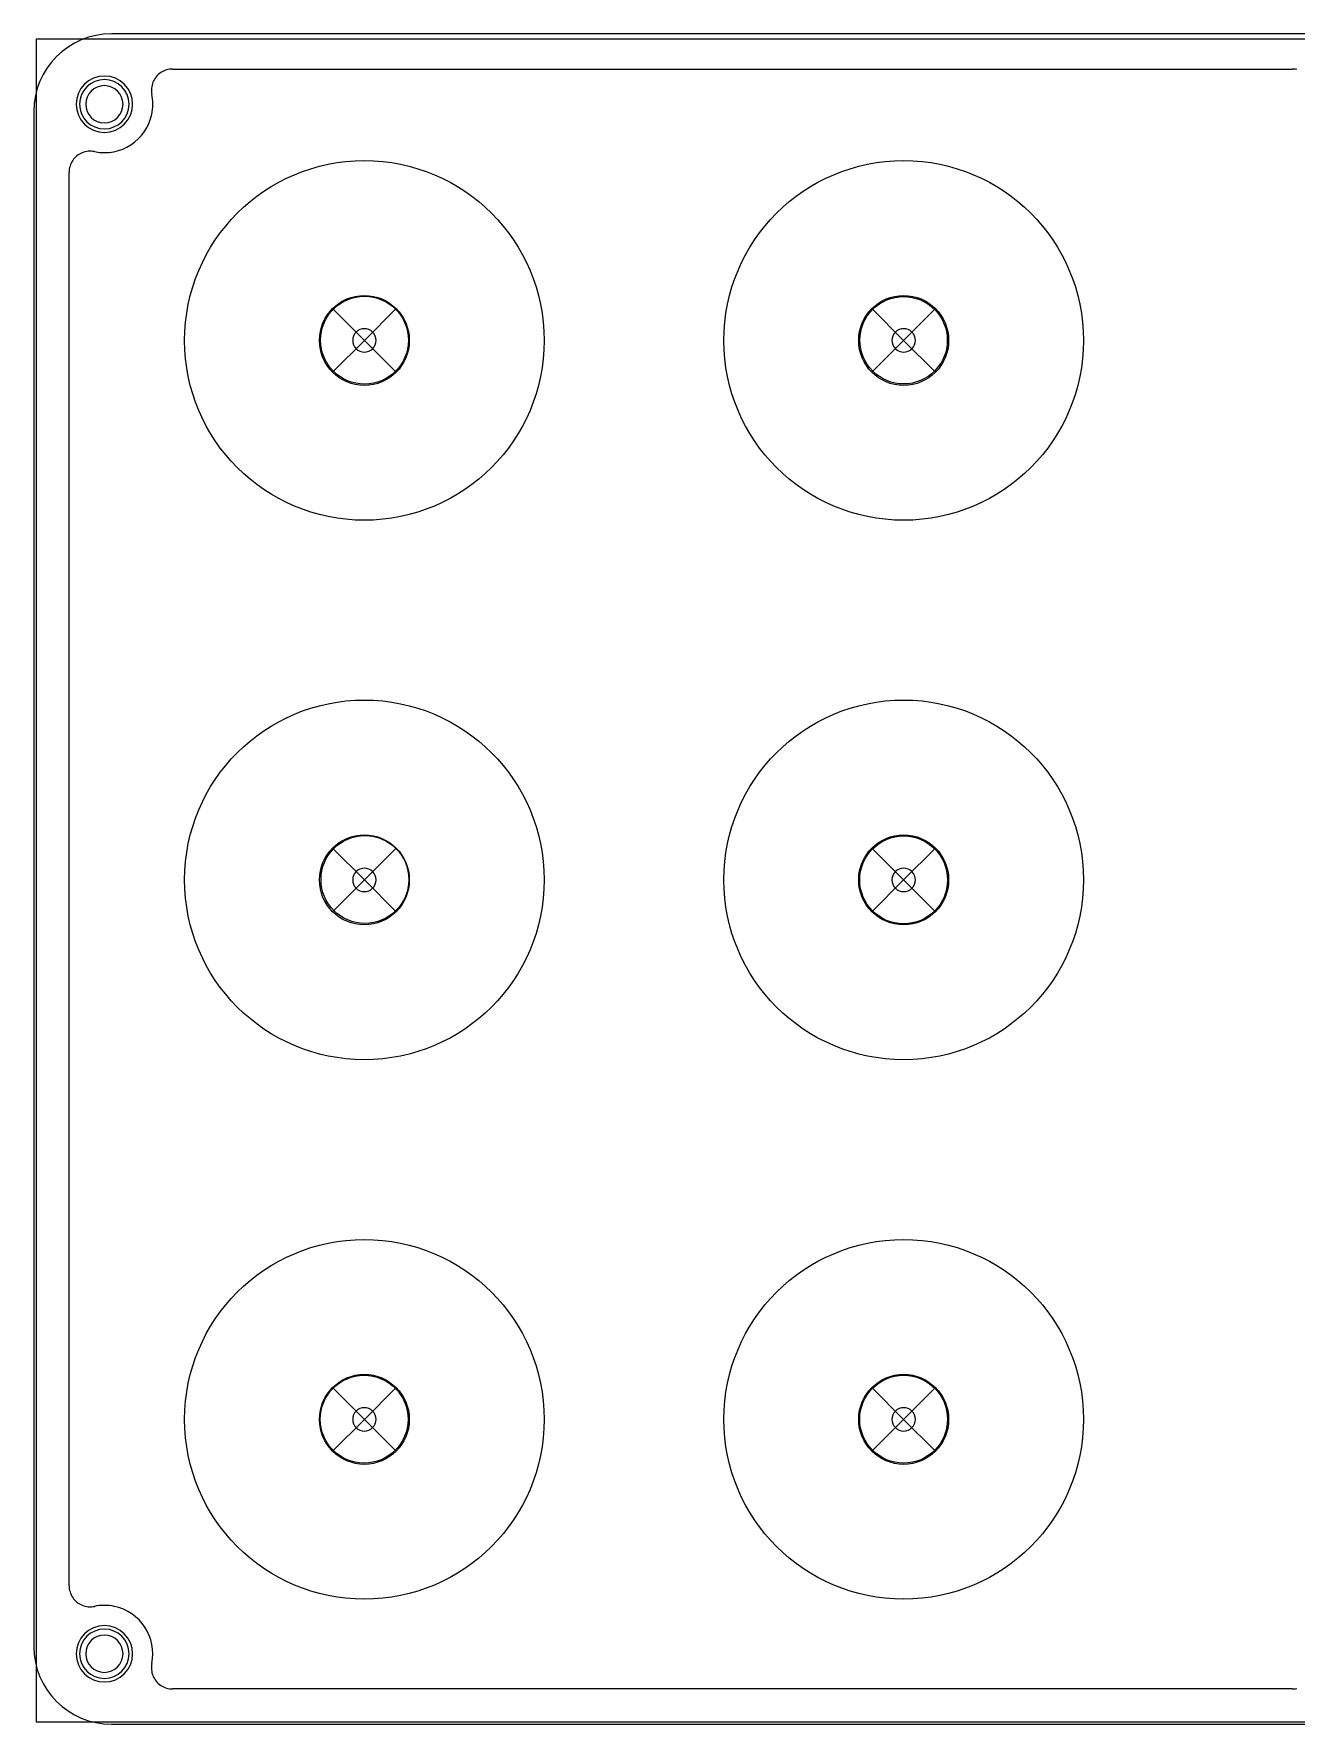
# Model space of a CAD drawing. Extents: x 8 to 196, y 4 to 123.
# Drawn here: x 8.5 to 97.7, y 4 to 123.4 of the extents above; entities that cross this region are included whole.
import ezdxf

# ---------------------------------------------------------------- set-up
doc = ezdxf.new("R2010")
doc.units = 0
doc.layers.add('knobs', color=7, linetype='CONTINUOUS')
doc.layers.add('pilot_hole_vectors', color=7, linetype='CONTINUOUS')

msp = doc.modelspace()

# ---------------------------------------------------------------- linework, layer by layer
at = {"layer": 'knobs', "color": 7}
for points in [[(190.429661, 123.429762), (13.945523, 123.429762)], [(18.264651, 120.940844), (18.154232, 120.936964), (18.044518, 120.924616), (17.935863, 120.904508), (17.829324, 120.876286), (17.724901, 120.840302), (17.623301, 120.796911), (17.525229, 120.745758), (17.43139, 120.687902), (17.342138, 120.623344), (17.257824, 120.552083), (17.178801, 120.474825), (17.105776, 120.391922), (17.039101, 120.30408), (16.979835, 120.2113), (16.926565, 120.114639), (16.881057, 120.014097), (16.842957, 119.91038), (16.812971, 119.804194), (16.790393, 119.696244), (16.776282, 119.58653), (16.770285, 119.476464), (16.772401, 119.366044), (16.782632, 119.25633), (16.801329, 119.147675)], [(18.264651, 120.940844), (97.370129, 120.940844)], [(97.6992, 120.904332), (97.590192, 120.924793), (97.480831, 120.93714), (97.370059, 120.94102)], [(8.461627, 117.957896), (8.461627, 9.52071)], [(12.753522, 115.109145), (12.644161, 115.12749), (12.534447, 115.13772), (12.424027, 115.139837), (12.313961, 115.133487), (12.204247, 115.119729), (12.095944, 115.097504), (11.989405, 115.067517), (11.886041, 115.029417), (11.7855, 114.984615), (11.688133, 114.931698), (11.595352, 114.871726), (11.507158, 114.805756), (11.423902, 114.733084), (11.346644, 114.654767), (11.275383, 114.570806), (11.210119, 114.481201), (11.151911, 114.387362), (11.100758, 114.289642), (11.057013, 114.188395), (11.02103, 114.083973), (10.992808, 113.977081), (10.972347, 113.868426), (10.96, 113.759065), (10.955766, 113.648645)], [(10.955696, 13.830596), (10.955696, 113.648716)], [(10.955696, 13.830596), (10.959929, 13.720177), (10.972276, 13.610816), (10.992385, 13.502513), (11.020607, 13.396327), (11.05659, 13.291905), (11.100335, 13.190657), (11.151487, 13.092585), (11.209343, 12.999099), (11.274607, 12.910199), (11.345868, 12.825885), (11.423479, 12.746863), (11.506382, 12.674191), (11.594223, 12.607516), (11.687004, 12.548249), (11.784018, 12.495332), (11.884912, 12.449824), (11.988629, 12.412077), (12.095168, 12.382091), (12.203118, 12.359513), (12.313185, 12.345402), (12.423604, 12.339405), (12.534023, 12.341521), (12.64409, 12.351752), (12.753451, 12.370449)], [(16.801329, 8.331532), (16.782632, 8.222523), (16.772754, 8.113162), (16.770285, 8.003448), (16.776282, 7.893029), (16.790393, 7.783668), (16.812618, 7.675718), (16.842957, 7.569532), (16.880704, 7.466168), (16.92586, 7.365979), (16.979129, 7.268965), (17.038749, 7.176184), (17.105424, 7.08799), (17.178096, 7.005087), (17.256765, 6.927829), (17.341079, 6.856921), (17.430685, 6.792009), (17.524524, 6.733801), (17.622596, 6.682648), (17.724196, 6.638551), (17.828971, 6.603273), (17.93551, 6.575051), (18.044165, 6.55459), (18.154232, 6.542243), (18.264651, 6.538009)], [(97.370059, 6.538009), (18.264581, 6.538009)], [(97.370059, 6.538009), (97.480831, 6.542243), (97.590192, 6.55459), (97.698848, 6.574698)], [(13.945523, 4.049974), (190.429661, 4.049974)]]:
    msp.add_lwpolyline(points, dxfattribs=at)
for points in [[(14.764426, 118.455207), (14.764426, 118.455207)], [(15.194709, 118.455207), (15.194709, 118.455207)], [(15.441406, 118.455207), (15.441406, 118.455207)], [(14.764426, 9.023646), (14.764426, 9.023646)], [(15.194709, 9.023646), (15.194709, 9.023646)], [(15.441406, 9.023646), (15.441406, 9.023646)]]:
    msp.add_lwpolyline(points, close=True, dxfattribs=at)
at = {"layer": 'knobs', "color": 1}
for points in [[(31.817315, 114.475944), (31.817315, 114.475944)], [(69.917315, 114.475944), (69.917315, 114.475944)], [(31.817315, 104.950592), (31.817315, 104.950592)], [(69.917315, 104.950592), (69.917315, 104.950592)], [(32.401092, 102.359368), (32.401092, 102.359368)], [(70.501092, 102.359368), (70.501092, 102.359368)], [(31.817315, 76.37665), (31.817315, 76.37665)], [(69.917315, 76.376297), (69.917315, 76.376297)], [(31.817315, 66.851297), (31.817315, 66.851297)], [(69.917315, 66.850944), (69.917315, 66.850944)], [(32.401092, 64.260074), (32.401092, 64.260074)], [(70.501092, 64.259721), (70.501092, 64.259721)], [(31.817315, 38.27665), (31.817315, 38.27665)], [(69.917315, 38.27665), (69.917315, 38.27665)], [(31.817315, 28.751297), (31.817315, 28.751297)], [(69.917315, 28.751297), (69.917315, 28.751297)], [(32.401092, 26.159897), (32.401092, 26.159897)], [(70.501092, 26.159897), (70.501092, 26.159897)]]:
    msp.add_lwpolyline(points, close=True, dxfattribs=at)
for points in [[(31.817668, 101.775274), (29.571885, 104.020705)], [(31.817668, 101.775274), (34.062393, 104.020705)], [(69.917668, 101.775274), (67.671885, 104.020705)], [(69.917668, 101.775274), (72.162393, 104.020705)], [(31.817668, 101.775274), (29.571885, 99.530549)], [(31.817668, 101.775274), (34.062393, 99.530549)], [(69.917668, 101.775274), (67.671885, 99.530549)], [(69.917668, 101.775274), (72.162393, 99.530549)], [(31.817668, 63.675944), (29.571885, 65.921375)], [(31.817668, 63.675944), (34.062393, 65.921375)], [(69.917668, 63.675592), (67.671885, 65.921022)], [(69.917668, 63.675592), (72.162393, 65.921022)], [(31.817668, 63.675944), (29.571885, 61.431219)], [(31.817668, 63.675944), (34.062393, 61.431219)], [(69.917668, 63.675592), (67.671885, 61.430867)], [(69.917668, 63.675592), (72.162393, 61.430867)], [(31.817668, 25.575944), (29.571885, 27.821022)], [(31.817668, 25.575944), (34.062393, 27.821022)], [(69.917668, 25.575944), (67.671885, 27.821022)], [(69.917668, 25.575944), (72.162393, 27.821022)], [(31.817668, 25.575944), (29.571885, 23.331219)], [(31.817668, 25.575944), (34.062393, 23.331219)], [(69.917668, 25.575944), (67.671885, 23.331219)], [(69.917668, 25.575944), (72.162393, 23.331219)]]:
    msp.add_lwpolyline(points, dxfattribs=at)
at = {"layer": 'knobs', "color": 7}
for points in [[(13.945523, 123.429762), (10.916925, 123.429762), (8.461592, 120.980073), (8.461592, 117.957826)], [(13.447153, 120.444874), (12.345781, 120.444874), (11.453253, 119.55411), (11.453253, 118.455207)], [(13.447048, 120.198635), (12.4822, 120.198635), (11.699739, 119.41829), (11.699739, 118.455207)], [(13.447153, 119.769657), (12.719726, 119.769657), (12.130234, 119.181224), (12.130234, 118.455207)], [(15.194709, 118.455207), (15.194709, 119.41829), (14.412248, 120.198635), (13.447048, 120.198635)], [(15.441406, 118.455207), (15.441406, 119.55411), (14.548526, 120.444874), (13.447153, 120.444874)], [(14.764426, 118.455207), (14.764426, 119.181224), (14.174581, 119.769657), (13.447153, 119.769657)], [(11.453253, 118.455207), (11.453253, 117.356304), (12.345781, 116.465541), (13.447153, 116.465541)], [(11.699739, 118.455207), (11.699739, 117.492477), (12.4822, 116.711779), (13.447048, 116.711779)], [(12.130234, 118.455207), (12.130234, 117.729543), (12.720078, 117.14111), (13.447153, 117.14111)], [(13.447048, 116.711779), (14.412248, 116.711779), (15.194709, 117.492477), (15.194709, 118.455207)], [(13.447153, 117.14111), (14.174581, 117.141463), (14.764426, 117.729896), (14.764426, 118.455207)], [(13.447153, 116.465541), (14.548526, 116.465541), (15.441406, 117.356304), (15.441406, 118.455207)], [(16.801294, 117.763092), (16.895838, 118.129276), (16.895838, 118.781562), (16.801294, 119.147392)], [(12.753522, 115.109145), (14.605605, 114.727087), (16.418177, 115.91489), (16.801294, 117.763092)], [(14.141032, 12.369779), (13.774143, 12.464676), (13.120446, 12.464676), (12.753557, 12.369779)], [(16.801329, 8.331532), (17.184446, 10.179382), (15.993468, 11.987368), (14.141032, 12.369779)], [(13.447153, 11.013666), (12.345781, 11.013666), (11.453253, 10.122902), (11.453253, 9.023646)], [(13.447048, 10.767074), (12.4822, 10.767074), (11.699739, 9.986377), (11.699739, 9.023646)], [(15.194709, 9.023646), (15.194709, 9.986377), (14.412248, 10.767074), (13.447048, 10.767074)], [(15.441406, 9.023646), (15.441406, 10.122196), (14.548526, 11.013666), (13.447153, 11.013666)], [(13.447153, 10.338096), (12.719726, 10.338096), (12.130234, 9.749663), (12.130234, 9.023646)], [(14.764426, 9.023646), (14.764426, 9.749663), (14.174581, 10.338096), (13.447153, 10.338096)], [(8.461627, 9.520781), (8.461627, 6.499592), (10.916961, 4.049197), (13.945558, 4.049197)], [(11.453253, 9.023646), (11.453253, 7.925096), (12.345781, 7.03398), (13.447153, 7.03398)], [(11.699739, 9.023646), (11.699739, 8.060916), (12.4822, 7.280219), (13.447048, 7.280219)], [(12.130234, 9.023646), (12.130234, 8.29763), (12.720078, 7.709196), (13.447153, 7.709196)], [(13.447048, 7.280219), (14.412248, 7.280219), (15.194709, 8.060916), (15.194709, 9.023646)], [(13.447153, 7.709196), (14.174581, 7.709902), (14.764426, 8.298335), (14.764426, 9.023646)], [(13.447153, 7.03398), (14.548526, 7.03398), (15.441406, 7.925096), (15.441406, 9.023646)]]:
    msp.add_open_spline(points, degree=3, dxfattribs=at)
at = {"layer": 'knobs', "color": 1}
for points in [[(19.117315, 101.775944), (19.117315, 108.789872), (24.803388, 114.475944), (31.817315, 114.475944)], [(31.817315, 114.475944), (38.831243, 114.475944), (44.517315, 108.789872), (44.517315, 101.775944)], [(57.217315, 101.775944), (57.217315, 108.789872), (62.903388, 114.475944), (69.917315, 114.475944)], [(69.917315, 114.475944), (76.931243, 114.475944), (82.617315, 108.789872), (82.617315, 101.775944)], [(28.642315, 101.775592), (28.642315, 103.52925), (30.063657, 104.950592), (31.817315, 104.950592)], [(31.817315, 104.950592), (33.570974, 104.950592), (34.992315, 103.52925), (34.992315, 101.775592)], [(66.742315, 101.775592), (66.742315, 103.52925), (68.163657, 104.950592), (69.917315, 104.950592)], [(69.917315, 104.950592), (71.670974, 104.950592), (73.092315, 103.52925), (73.092315, 101.775592)], [(32.401092, 102.359368), (32.079359, 102.681807), (31.555131, 102.683924), (31.231986, 102.360779)], [(70.501092, 102.359368), (70.179359, 102.681807), (69.655131, 102.683924), (69.331986, 102.360779)], [(31.817315, 89.075944), (24.803388, 89.075944), (19.117315, 94.762017), (19.117315, 101.775944)], [(31.817315, 98.600592), (30.063657, 98.600592), (28.642315, 100.021933), (28.642315, 101.775592)], [(31.231986, 102.360779), (30.908136, 102.036929), (30.910959, 101.513407), (31.233398, 101.190968)], [(44.517315, 101.775944), (44.517315, 94.762017), (38.831243, 89.075944), (31.817315, 89.075944)], [(34.992315, 101.775592), (34.992315, 100.021933), (33.570974, 98.600592), (31.817315, 98.600592)], [(32.402503, 101.190263), (32.726353, 101.513407), (32.723531, 102.036929), (32.401092, 102.359368)], [(69.917315, 89.075944), (62.903388, 89.075944), (57.217315, 94.762017), (57.217315, 101.775944)], [(69.917315, 98.600592), (68.163657, 98.600592), (66.742315, 100.021933), (66.742315, 101.775592)], [(69.331986, 102.360779), (69.008136, 102.036929), (69.010959, 101.513407), (69.333398, 101.190968)], [(82.617315, 101.775944), (82.617315, 94.762017), (76.931243, 89.075944), (69.917315, 89.075944)], [(73.092315, 101.775592), (73.092315, 100.021933), (71.670974, 98.600592), (69.917315, 98.600592)], [(70.502503, 101.190263), (70.826353, 101.513407), (70.823531, 102.036929), (70.501092, 102.359368)], [(31.233398, 101.190968), (31.555836, 100.869235), (32.079359, 100.866413), (32.402503, 101.190263)], [(69.333398, 101.190968), (69.655836, 100.869235), (70.179359, 100.866413), (70.502503, 101.190263)], [(19.117315, 63.67665), (19.117315, 70.690578), (24.803388, 76.37665), (31.817315, 76.37665)], [(31.817315, 76.37665), (38.831243, 76.37665), (44.517315, 70.690578), (44.517315, 63.67665)], [(57.217315, 63.676297), (57.217315, 70.690225), (62.903388, 76.376297), (69.917315, 76.376297)], [(69.917315, 76.376297), (76.931243, 76.376297), (82.617315, 70.690225), (82.617315, 63.676297)], [(28.642315, 63.676297), (28.642315, 65.429956), (30.063657, 66.851297), (31.817315, 66.851297)], [(31.817315, 66.851297), (33.570974, 66.851297), (34.992315, 65.429956), (34.992315, 63.676297)], [(66.742315, 63.675944), (66.742315, 65.429603), (68.163657, 66.850944), (69.917315, 66.850944)], [(69.917315, 66.850944), (71.670974, 66.850944), (73.092315, 65.429603), (73.092315, 63.675944)], [(32.401092, 64.260074), (32.079359, 64.582513), (31.555131, 64.584629), (31.231986, 64.261485)], [(70.501092, 64.259721), (70.179359, 64.58216), (69.655131, 64.584277), (69.331986, 64.261132)], [(31.817315, 50.97665), (24.803388, 50.97665), (19.117315, 56.662722), (19.117315, 63.67665)], [(31.817315, 60.501297), (30.063657, 60.501297), (28.642315, 61.922639), (28.642315, 63.676297)], [(31.231986, 64.261485), (30.908136, 63.937635), (30.910959, 63.414113), (31.233398, 63.091674)], [(44.517315, 63.67665), (44.517315, 56.662722), (38.831243, 50.97665), (31.817315, 50.97665)], [(34.992315, 63.676297), (34.992315, 61.922639), (33.570974, 60.501297), (31.817315, 60.501297)], [(32.402503, 63.090968), (32.726353, 63.414113), (32.723531, 63.937635), (32.401092, 64.260074)], [(69.917315, 50.976297), (62.903388, 50.976297), (57.217315, 56.662017), (57.217315, 63.676297)], [(69.917315, 60.500944), (68.163657, 60.500944), (66.742315, 61.922286), (66.742315, 63.675944)], [(69.331986, 64.261132), (69.008136, 63.937282), (69.010959, 63.41376), (69.333398, 63.091321)], [(82.617315, 63.676297), (82.617315, 56.662017), (76.931243, 50.976297), (69.917315, 50.976297)], [(73.092315, 63.675944), (73.092315, 61.922286), (71.670974, 60.500944), (69.917315, 60.500944)], [(70.502503, 63.090616), (70.826353, 63.41376), (70.823531, 63.937282), (70.501092, 64.259721)], [(31.233398, 63.091674), (31.555836, 62.769941), (32.079359, 62.767118), (32.402503, 63.090968)], [(69.333398, 63.091321), (69.655836, 62.769588), (70.179359, 62.766766), (70.502503, 63.090616)], [(19.117315, 25.57665), (19.117315, 32.590578), (24.803388, 38.27665), (31.817315, 38.27665)], [(31.817315, 38.27665), (38.831243, 38.27665), (44.517315, 32.590578), (44.517315, 25.57665)], [(57.217315, 25.57665), (57.217315, 32.590578), (62.903388, 38.27665), (69.917315, 38.27665)], [(69.917315, 38.27665), (76.931243, 38.27665), (82.617315, 32.590578), (82.617315, 25.57665)], [(28.642315, 25.576297), (28.642315, 27.329956), (30.063657, 28.751297), (31.817315, 28.751297)], [(31.817315, 28.751297), (33.570974, 28.751297), (34.992315, 27.329956), (34.992315, 25.576297)], [(66.742315, 25.576297), (66.742315, 27.329956), (68.163657, 28.751297), (69.917315, 28.751297)], [(69.917315, 28.751297), (71.670974, 28.751297), (73.092315, 27.329956), (73.092315, 25.576297)], [(32.401092, 26.159897), (32.079359, 26.482336), (31.555131, 26.484453), (31.231986, 26.161309)], [(70.501092, 26.159897), (70.179359, 26.482336), (69.655131, 26.484453), (69.331986, 26.161309)], [(31.817315, 12.87665), (24.803388, 12.87665), (19.117315, 18.562722), (19.117315, 25.57665)], [(31.817315, 22.401297), (30.063657, 22.401297), (28.642315, 23.822639), (28.642315, 25.576297)], [(31.231986, 26.161309), (30.908136, 25.837459), (30.910959, 25.314289), (31.233398, 24.991497)], [(44.517315, 25.57665), (44.517315, 18.562722), (38.831243, 12.87665), (31.817315, 12.87665)], [(34.992315, 25.576297), (34.992315, 23.822639), (33.570974, 22.401297), (31.817315, 22.401297)], [(32.402503, 24.991145), (32.726353, 25.314289), (32.723531, 25.837459), (32.401092, 26.159897)], [(69.917315, 12.87665), (62.903388, 12.87665), (57.217315, 18.562722), (57.217315, 25.57665)], [(69.917315, 22.401297), (68.163657, 22.401297), (66.742315, 23.822639), (66.742315, 25.576297)], [(69.331986, 26.161309), (69.008136, 25.837459), (69.010959, 25.314289), (69.333398, 24.991497)], [(82.617315, 25.57665), (82.617315, 18.562722), (76.931243, 12.87665), (69.917315, 12.87665)], [(73.092315, 25.576297), (73.092315, 23.822639), (71.670974, 22.401297), (69.917315, 22.401297)], [(70.502503, 24.991145), (70.826353, 25.314289), (70.823531, 25.837459), (70.501092, 26.159897)], [(31.233398, 24.991497), (31.555836, 24.669764), (32.079359, 24.667295), (32.402503, 24.991145)], [(69.333398, 24.991497), (69.655836, 24.669764), (70.179359, 24.667295), (70.502503, 24.991145)]]:
    msp.add_open_spline(points, degree=3, dxfattribs=at)
at = {"layer": 'pilot_hole_vectors', "color": 1}
for points in [[(8.659282, 123.073741), (195.550607, 123.073741), (195.550607, 4.186476), (8.659282, 4.186476), (8.659282, 123.073741)], [(34.930032, 101.790627), (34.930032, 101.790627)], [(73.000878, 101.790619), (73.000878, 101.790619)], [(34.957103, 63.702142), (34.957103, 63.702142)], [(73.018517, 63.675071), (73.018517, 63.675071)], [(34.902964, 25.586586), (34.902964, 25.586586)], [(73.018517, 25.586586), (73.018517, 25.586586)]]:
    msp.add_lwpolyline(points, close=True, dxfattribs=at)
for points in [[(28.726195, 101.790627), (28.726196, 103.503769), (30.114971, 104.892545), (31.828113, 104.892546)], [(31.828113, 104.892546), (33.541256, 104.892545), (34.930031, 103.503769), (34.930032, 101.790627)], [(66.830154, 101.790619), (66.830151, 102.608911), (67.155215, 103.393689), (67.733835, 103.97231)], [(67.733835, 103.97231), (68.312455, 104.55093), (69.097234, 104.875994), (69.915526, 104.87599)], [(69.915526, 104.87599), (70.733815, 104.875989), (71.518589, 104.550922), (72.097205, 103.972303)], [(72.097205, 103.972303), (72.675821, 103.393683), (73.000882, 102.608908), (73.000878, 101.790619)], [(31.828113, 98.688708), (30.114971, 98.688709), (28.726196, 100.077485), (28.726195, 101.790627)], [(34.930032, 101.790627), (34.930031, 100.077485), (33.541256, 98.688709), (31.828113, 98.688708)], [(67.733842, 99.60894), (67.155223, 100.187556), (66.830156, 100.972329), (66.830154, 101.790619)], [(73.000878, 101.790619), (73.000875, 100.086627), (71.619518, 98.70527), (69.915526, 98.705266)], [(69.915526, 98.705266), (69.097237, 98.705263), (68.312462, 99.030324), (67.733842, 99.60894)], [(28.753266, 63.702142), (28.753266, 65.415284), (30.142042, 66.80406), (31.855184, 66.80406)], [(31.855184, 66.80406), (33.568326, 66.80406), (34.957102, 65.415284), (34.957103, 63.702142)], [(66.81468, 63.675071), (66.814681, 65.388213), (68.203457, 66.776989), (69.916599, 66.776989)], [(69.916599, 66.776989), (71.629741, 66.776989), (73.018517, 65.388213), (73.018517, 63.675071)], [(31.855184, 60.600223), (30.142042, 60.600224), (28.753266, 61.989), (28.753266, 63.702142)], [(34.957103, 63.702142), (34.957102, 61.989), (33.568326, 60.600224), (31.855184, 60.600223)], [(69.916599, 60.573152), (68.203457, 60.573153), (66.814681, 61.961929), (66.81468, 63.675071)], [(73.018517, 63.675071), (73.018517, 61.961929), (71.629741, 60.573153), (69.916599, 60.573152)], [(28.699127, 25.586586), (28.699128, 27.299728), (30.087903, 28.688504), (31.801046, 28.688504)], [(31.801046, 28.688504), (33.514188, 28.688504), (34.902963, 27.299728), (34.902964, 25.586586)], [(66.81468, 25.586586), (66.814681, 27.299728), (68.203457, 28.688504), (69.916599, 28.688504)], [(69.916599, 28.688504), (71.629741, 28.688504), (73.018517, 27.299728), (73.018517, 25.586586)], [(31.801046, 22.484667), (30.087903, 22.484668), (28.699128, 23.873444), (28.699127, 25.586586)], [(34.902964, 25.586586), (34.902963, 23.873444), (33.514188, 22.484668), (31.801046, 22.484667)], [(69.916599, 22.484667), (68.203457, 22.484668), (66.814681, 23.873444), (66.81468, 25.586586)], [(73.018517, 25.586586), (73.018517, 23.873444), (71.629741, 22.484668), (69.916599, 22.484667)]]:
    msp.add_open_spline(points, degree=3, dxfattribs=at)

doc.saveas('drawing.dxf')
